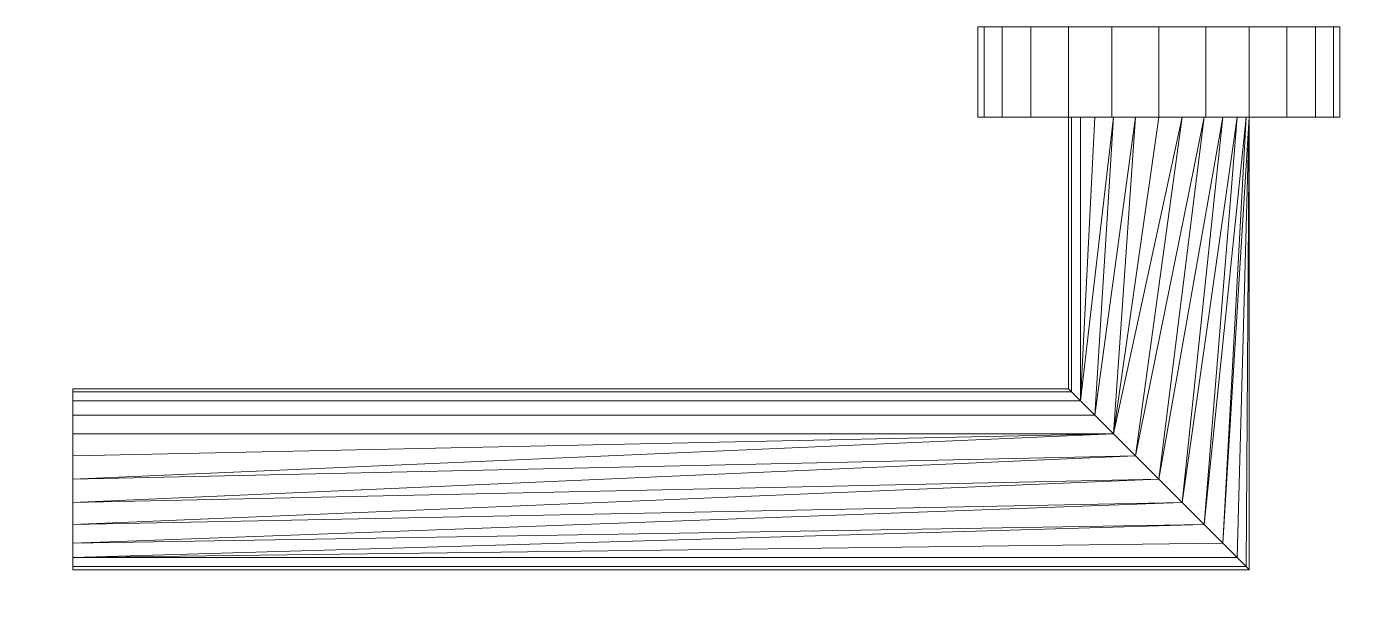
# Model space of a CAD drawing. Header units: millimetres. Extents: x -40035 to 35835, y -28925 to 20487.
# Drawn here: x -25391.7 to -25243.7, y 6310 to 6372.4 of the extents above; entities that cross this region are included whole.
import ezdxf

# ---------------------------------------------------------------- set-up
doc = ezdxf.new("R2010")
doc.units = ezdxf.units.MM
for name, color, linetype, lineweight in [('A-DOOR', 31, 'Continuous', 9), ('A-FLOR', 192, 'Continuous', 9), ('A-ROOF', 132, 'Continuous', 9), ('S-FNDN', 32, 'Continuous', 9)]:
    doc.layers.add(name, color=color, linetype=linetype, lineweight=lineweight)

# ---------------------------------------------------------------- blocks, each defined once
blk = doc.blocks.new('Drehflügel 1-flg - Stahlzarge - 88_5 x 2_26-512974-_3D_')
at = {"layer": 'A-DOOR'}
mesh = blk.add_polyface(dxfattribs=at)
corners = [(-352.5, 169.43, 1000), (-352.16, 169.43, 1002.59), (-351.16, 169.43, 1005), (-349.57, 169.43, 1007.07), (-347.5, 169.43, 1008.66), (-345.09, 169.43, 1009.66), (-342.5, 169.43, 1010), (-339.91, 169.43, 1009.66), (-337.5, 169.43, 1008.66), (-335.43, 169.43, 1007.07), (-333.84, 169.43, 1005), (-332.84, 169.43, 1002.59), (-332.5, 169.43, 1000), (-332.5, 199.43, 1000), (-332.84, 199.78, 1002.59), (-333.84, 200.77, 1005), (-335.43, 202.36, 1007.07), (-337.5, 204.43, 1008.66), (-339.91, 206.85, 1009.66), (-342.5, 209.43, 1010), (-345.09, 212.02, 1009.66), (-347.5, 214.43, 1008.66), (-349.57, 216.51, 1007.07), (-351.16, 218.09, 1005), (-352.16, 219.09, 1002.59), (-352.5, 219.43, 1000)]
mesh.append_faces([[corners[k] for k in face] for face in [(0, 24, 25)]], dxfattribs={"vtx0": -1})
mesh.append_faces([[corners[k] for k in face] for face in [(7, 17, 6), (10, 15, 9), (21, 2, 20), (22, 1, 21), (6, 17, 5), (3, 20, 2), (4, 19, 3), (20, 3, 19)]], dxfattribs={"vtx0": -1, "vtx1": -1})
mesh.append_faces([[corners[k] for k in face] for face in [(5, 17, 18), (16, 7, 8), (0, 23, 24)]], dxfattribs={"vtx0": -1, "vtx2": -1})
mesh.append_faces([[corners[k] for k in face] for face in [(15, 16, 8), (16, 17, 7), (8, 9, 15), (18, 19, 4), (22, 23, 0), (4, 5, 18), (1, 2, 21), (0, 1, 22)]], dxfattribs={"vtx1": -1, "vtx2": -1})
mesh.append_faces([[corners[k] for k in face] for face in [(14, 15, 10, 11)]], dxfattribs={"vtx1": -1, "vtx3": -1})
mesh.append_faces([[corners[k] for k in face] for face in [(11, 12, 13, 14)]], dxfattribs={"vtx3": -1})
mesh = blk.add_polyface(dxfattribs=at)
corners = [(-332.5, 169.43, 1000), (-332.84, 169.43, 997.41), (-333.84, 169.43, 995), (-335.43, 169.43, 992.93), (-337.5, 169.43, 991.34), (-339.91, 169.43, 990.34), (-342.5, 169.43, 990), (-345.09, 169.43, 990.34), (-347.5, 169.43, 991.34), (-349.57, 169.43, 992.93), (-351.16, 169.43, 995), (-352.16, 169.43, 997.41), (-352.5, 169.43, 1000), (-352.5, 219.43, 1000), (-352.16, 219.09, 997.41), (-351.16, 218.09, 995), (-349.57, 216.51, 992.93), (-347.5, 214.43, 991.34), (-345.09, 212.02, 990.34), (-342.5, 209.43, 990), (-339.91, 206.85, 990.34), (-337.5, 204.43, 991.34), (-335.43, 202.36, 992.93), (-333.84, 200.77, 995), (-332.84, 199.78, 997.41), (-332.5, 199.43, 1000)]
mesh.append_faces([[corners[k] for k in face] for face in [(1, 24, 25, 0)]], dxfattribs={"vtx0": -1})
mesh.append_faces([[corners[k] for k in face] for face in [(15, 12, 14), (20, 8, 19), (8, 20, 7), (3, 23, 2), (21, 7, 20)]], dxfattribs={"vtx0": -1, "vtx1": -1})
mesh.append_faces([[corners[k] for k in face] for face in [(11, 16, 17), (10, 17, 18), (17, 10, 11), (9, 18, 19), (21, 6, 7), (2, 23, 24, 1), (22, 4, 5)]], dxfattribs={"vtx0": -1, "vtx2": -1})
mesh.append_faces([[corners[k] for k in face] for face in [(15, 16, 12), (11, 12, 16), (8, 9, 19), (9, 10, 18), (21, 22, 5), (22, 23, 4), (5, 6, 21), (3, 4, 23)]], dxfattribs={"vtx1": -1, "vtx2": -1})
mesh.append_faces([[corners[k] for k in face] for face in [(12, 13, 14)]], dxfattribs={"vtx2": -1})
mesh = blk.add_polyface(dxfattribs=at)
corners = [(-352.5, 219.43, 1000), (-352.16, 219.09, 1002.59), (-351.16, 218.09, 1005), (-349.57, 216.51, 1007.07), (-347.5, 214.43, 1008.66), (-345.09, 212.02, 1009.66), (-342.5, 209.43, 1010), (-339.91, 206.85, 1009.66), (-337.5, 204.43, 1008.66), (-335.43, 202.36, 1007.07), (-333.84, 200.77, 1005), (-332.84, 199.78, 1002.59), (-332.5, 199.43, 1000), (-222.5, 199.43, 1000), (-222.5, 199.78, 1002.59), (-222.5, 200.77, 1005), (-222.5, 202.36, 1007.07), (-222.5, 204.43, 1008.66), (-222.5, 206.85, 1009.66), (-222.5, 209.43, 1010), (-222.5, 212.02, 1009.66), (-222.5, 214.43, 1008.66), (-222.5, 216.51, 1007.07), (-222.5, 218.09, 1005), (-222.5, 219.09, 1002.59), (-222.5, 219.43, 1000)]
mesh.append_faces([[corners[k] for k in face] for face in [(1, 24, 25, 0)]], dxfattribs={"vtx0": -1})
mesh.append_faces([[corners[k] for k in face] for face in [(3, 23, 2), (4, 23, 3)]], dxfattribs={"vtx0": -1, "vtx1": -1})
mesh.append_faces([[corners[k] for k in face] for face in [(11, 14, 15, 10), (9, 16, 17, 8), (10, 15, 16, 9), (8, 17, 18), (2, 23, 24, 1), (22, 4, 5), (20, 6, 7)]], dxfattribs={"vtx0": -1, "vtx2": -1})
mesh.append_faces([[corners[k] for k in face] for face in [(7, 8, 19), (19, 20, 7), (18, 19, 8), (21, 22, 5), (20, 21, 6), (22, 23, 4), (5, 6, 21)]], dxfattribs={"vtx1": -1, "vtx2": -1})
mesh.append_faces([[corners[k] for k in face] for face in [(12, 13, 14, 11)]], dxfattribs={"vtx2": -1})
mesh = blk.add_polyface(dxfattribs=at)
corners = [(-332.5, 199.43, 1000), (-332.84, 199.78, 997.41), (-333.84, 200.77, 995), (-335.43, 202.36, 992.93), (-337.5, 204.43, 991.34), (-339.91, 206.85, 990.34), (-342.5, 209.43, 990), (-345.09, 212.02, 990.34), (-347.5, 214.43, 991.34), (-349.57, 216.51, 992.93), (-351.16, 218.09, 995), (-352.16, 219.09, 997.41), (-352.5, 219.43, 1000), (-222.5, 219.43, 1000), (-222.5, 219.09, 997.41), (-222.5, 218.09, 995), (-222.5, 216.51, 992.93), (-222.5, 214.43, 991.34), (-222.5, 212.02, 990.34), (-222.5, 209.43, 990), (-222.5, 206.85, 990.34), (-222.5, 204.43, 991.34), (-222.5, 202.36, 992.93), (-222.5, 200.77, 995), (-222.5, 199.78, 997.41), (-222.5, 199.43, 1000)]
mesh.append_faces([[corners[k] for k in face] for face in [(7, 17, 6), (9, 15, 8), (6, 18, 5), (5, 19, 4)]], dxfattribs={"vtx0": -1, "vtx1": -1})
mesh.append_faces([[corners[k] for k in face] for face in [(5, 18, 19)]], dxfattribs={"vtx0": -1, "vtx2": -1})
mesh.append_faces([[corners[k] for k in face] for face in [(13, 14, 11, 12)]], dxfattribs={"vtx1": -1})
mesh.append_faces([[corners[k] for k in face] for face in [(16, 17, 7), (15, 16, 8), (7, 8, 16), (9, 10, 15), (17, 18, 6), (20, 21, 4), (19, 20, 4)]], dxfattribs={"vtx1": -1, "vtx2": -1})
mesh.append_faces([[corners[k] for k in face] for face in [(14, 15, 10, 11), (21, 22, 3, 4), (23, 24, 1, 2), (22, 23, 2, 3)]], dxfattribs={"vtx1": -1, "vtx3": -1})
mesh.append_faces([[corners[k] for k in face] for face in [(24, 25, 0, 1)]], dxfattribs={"vtx3": -1})
mesh = blk.add_polyface(dxfattribs=at)
corners = [(-222.5, 199.43, 1000), (-222.5, 199.78, 997.41), (-222.5, 200.77, 995), (-222.5, 202.36, 992.93), (-222.5, 204.43, 991.34), (-222.5, 206.85, 990.34), (-222.5, 209.43, 990), (-222.5, 212.02, 990.34), (-222.5, 214.43, 991.34), (-222.5, 216.51, 992.93), (-222.5, 218.09, 995), (-222.5, 219.09, 997.41), (-222.5, 219.43, 1000), (-222.5, 219.09, 1002.59), (-222.5, 218.09, 1005), (-222.5, 216.51, 1007.07), (-222.5, 214.43, 1008.66), (-222.5, 212.02, 1009.66), (-222.5, 209.43, 1010), (-222.5, 206.85, 1009.66), (-222.5, 204.43, 1008.66), (-222.5, 202.36, 1007.07), (-222.5, 200.77, 1005), (-222.5, 199.78, 1002.59)]
mesh.append_faces([[corners[k] for k in face] for face in [(17, 15, 16)]], dxfattribs={"vtx0": -1})
mesh.append_faces([[corners[k] for k in face] for face in [(21, 9, 17, 20)]], dxfattribs={"vtx0": -1, "vtx1": -1, "vtx2": -1})
mesh.append_faces([[corners[k] for k in face] for face in [(9, 21, 2, 5)]], dxfattribs={"vtx0": -1, "vtx1": -1, "vtx2": -1, "vtx3": -1})
mesh.append_faces([[corners[k] for k in face] for face in [(17, 13, 14, 15)]], dxfattribs={"vtx0": -1, "vtx3": -1})
mesh.append_faces([[corners[k] for k in face] for face in [(4, 5, 2, 3)]], dxfattribs={"vtx1": -1})
mesh.append_faces([[corners[k] for k in face] for face in [(5, 6, 9)]], dxfattribs={"vtx1": -1, "vtx2": -1})
mesh.append_faces([[corners[k] for k in face] for face in [(9, 10, 13, 17)]], dxfattribs={"vtx1": -1, "vtx2": -1, "vtx3": -1})
mesh.append_faces([[corners[k] for k in face] for face in [(7, 8, 9, 6)]], dxfattribs={"vtx2": -1})
mesh.append_faces([[corners[k] for k in face] for face in [(0, 1, 2, 21)]], dxfattribs={"vtx2": -1, "vtx3": -1})
mesh.append_faces([[corners[k] for k in face] for face in [(10, 11, 12, 13), (17, 18, 19, 20), (21, 22, 23, 0)]], dxfattribs={"vtx3": -1})
mesh = blk.add_polyface(dxfattribs=at)
corners = [(-362.5, 169.43, 1000), (-361.82, 169.43, 1005.18), (-359.82, 169.43, 1010), (-356.64, 169.43, 1014.14), (-352.5, 169.43, 1017.32), (-347.68, 169.43, 1019.32), (-342.5, 169.43, 1020), (-337.32, 169.43, 1019.32), (-332.5, 169.43, 1017.32), (-328.36, 169.43, 1014.14), (-325.18, 169.43, 1010), (-323.18, 169.43, 1005.18), (-322.5, 169.43, 1000), (-323.18, 169.43, 994.82), (-325.18, 169.43, 990), (-328.36, 169.43, 985.86), (-332.5, 169.43, 982.68), (-337.32, 169.43, 980.68), (-342.5, 169.43, 980), (-347.68, 169.43, 980.68), (-352.5, 169.43, 982.68), (-356.64, 169.43, 985.86), (-359.82, 169.43, 990), (-361.82, 169.43, 994.82)]
mesh.append_faces([[corners[k] for k in face] for face in [(7, 5, 6), (16, 13, 14, 15), (21, 19, 20)]], dxfattribs={"vtx0": -1})
mesh.append_faces([[corners[k] for k in face] for face in [(11, 16, 9, 10)]], dxfattribs={"vtx0": -1, "vtx1": -1})
mesh.append_faces([[corners[k] for k in face] for face in [(9, 21, 4, 5)]], dxfattribs={"vtx0": -1, "vtx1": -1, "vtx3": -1})
mesh.append_faces([[corners[k] for k in face] for face in [(16, 11, 12, 13)]], dxfattribs={"vtx0": -1, "vtx3": -1})
mesh.append_faces([[corners[k] for k in face] for face in [(0, 1, 4, 21), (16, 17, 21, 9)]], dxfattribs={"vtx1": -1, "vtx2": -1, "vtx3": -1})
mesh.append_faces([[corners[k] for k in face] for face in [(2, 3, 4, 1)]], dxfattribs={"vtx2": -1})
mesh.append_faces([[corners[k] for k in face] for face in [(7, 8, 9, 5), (17, 18, 19, 21)]], dxfattribs={"vtx2": -1, "vtx3": -1})
mesh.append_faces([[corners[k] for k in face] for face in [(21, 22, 23, 0)]], dxfattribs={"vtx3": -1})
mesh = blk.add_polyface(dxfattribs=at)
corners = [(-322.5, 159.43, 1000), (-323.18, 159.43, 994.82), (-325.18, 159.43, 990), (-328.36, 159.43, 985.86), (-332.5, 159.43, 982.68), (-337.32, 159.43, 980.68), (-342.5, 159.43, 980), (-347.68, 159.43, 980.68), (-352.5, 159.43, 982.68), (-356.64, 159.43, 985.86), (-359.82, 159.43, 990), (-361.82, 159.43, 994.82), (-362.5, 159.43, 1000), (-362.5, 169.43, 1000), (-361.82, 169.43, 994.82), (-359.82, 169.43, 990), (-356.64, 169.43, 985.86), (-352.5, 169.43, 982.68), (-347.68, 169.43, 980.68), (-342.5, 169.43, 980), (-337.32, 169.43, 980.68), (-332.5, 169.43, 982.68), (-328.36, 169.43, 985.86), (-325.18, 169.43, 990), (-323.18, 169.43, 994.82), (-322.5, 169.43, 1000)]
mesh.append_faces([[corners[k] for k in face] for face in [(13, 14, 11, 12), (0, 1, 24, 25)]], dxfattribs={"vtx1": -1})
mesh.append_faces([[corners[k] for k in face] for face in [(14, 15, 10, 11), (16, 17, 8, 9), (15, 16, 9, 10), (17, 18, 7, 8), (6, 7, 18, 19), (19, 20, 5, 6), (20, 21, 4, 5), (22, 23, 2, 3), (21, 22, 3, 4), (23, 24, 1, 2)]], dxfattribs={"vtx1": -1, "vtx3": -1})
mesh = blk.add_polyface(dxfattribs=at)
corners = [(-362.5, 159.43, 1000), (-361.82, 159.43, 1005.18), (-359.82, 159.43, 1010), (-356.64, 159.43, 1014.14), (-352.5, 159.43, 1017.32), (-347.68, 159.43, 1019.32), (-342.5, 159.43, 1020), (-337.32, 159.43, 1019.32), (-332.5, 159.43, 1017.32), (-328.36, 159.43, 1014.14), (-325.18, 159.43, 1010), (-323.18, 159.43, 1005.18), (-322.5, 159.43, 1000), (-322.5, 169.43, 1000), (-323.18, 169.43, 1005.18), (-325.18, 169.43, 1010), (-328.36, 169.43, 1014.14), (-332.5, 169.43, 1017.32), (-337.32, 169.43, 1019.32), (-342.5, 169.43, 1020), (-347.68, 169.43, 1019.32), (-352.5, 169.43, 1017.32), (-356.64, 169.43, 1014.14), (-359.82, 169.43, 1010), (-361.82, 169.43, 1005.18), (-362.5, 169.43, 1000)]
mesh.append_faces([[corners[k] for k in face] for face in [(13, 14, 11, 12), (0, 1, 24, 25)]], dxfattribs={"vtx1": -1})
mesh.append_faces([[corners[k] for k in face] for face in [(14, 15, 10, 11), (16, 17, 8, 9), (15, 16, 9, 10), (17, 18, 7, 8), (6, 7, 18, 19), (19, 20, 5, 6), (20, 21, 4, 5), (22, 23, 2, 3), (21, 22, 3, 4), (23, 24, 1, 2)]], dxfattribs={"vtx1": -1, "vtx3": -1})
mesh = blk.add_polyface(dxfattribs=at)
corners = [(-332.5, 169.43, 1000), (-332.84, 169.43, 1002.59), (-333.84, 169.43, 1005), (-335.43, 169.43, 1007.07), (-337.5, 169.43, 1008.66), (-339.91, 169.43, 1009.66), (-342.5, 169.43, 1010), (-345.09, 169.43, 1009.66), (-347.5, 169.43, 1008.66), (-349.57, 169.43, 1007.07), (-351.16, 169.43, 1005), (-352.16, 169.43, 1002.59), (-352.5, 169.43, 1000), (-352.16, 169.43, 997.41), (-351.16, 169.43, 995), (-349.57, 169.43, 992.93), (-347.5, 169.43, 991.34), (-345.09, 169.43, 990.34), (-342.5, 169.43, 990), (-339.91, 169.43, 990.34), (-337.5, 169.43, 991.34), (-335.43, 169.43, 992.93), (-333.84, 169.43, 995), (-332.84, 169.43, 997.41)]
mesh.append_faces([[corners[k] for k in face] for face in [(10, 16, 8, 9), (11, 14, 10)]], dxfattribs={"vtx0": -1, "vtx1": -1})
mesh.append_faces([[corners[k] for k in face] for face in [(8, 20, 23, 0)]], dxfattribs={"vtx0": -1, "vtx1": -1, "vtx3": -1})
mesh.append_faces([[corners[k] for k in face] for face in [(4, 7, 8, 0)]], dxfattribs={"vtx0": -1, "vtx2": -1, "vtx3": -1})
mesh.append_faces([[corners[k] for k in face] for face in [(13, 14, 11, 12), (3, 4, 2)]], dxfattribs={"vtx1": -1})
mesh.append_faces([[corners[k] for k in face] for face in [(1, 2, 4, 0)]], dxfattribs={"vtx1": -1, "vtx2": -1})
mesh.append_faces([[corners[k] for k in face] for face in [(16, 17, 20, 8)]], dxfattribs={"vtx1": -1, "vtx2": -1, "vtx3": -1})
mesh.append_faces([[corners[k] for k in face] for face in [(5, 6, 7, 4)]], dxfattribs={"vtx2": -1})
mesh.append_faces([[corners[k] for k in face] for face in [(14, 15, 16, 10)]], dxfattribs={"vtx2": -1, "vtx3": -1})
mesh.append_faces([[corners[k] for k in face] for face in [(17, 18, 19, 20), (20, 21, 22, 23)]], dxfattribs={"vtx3": -1})
mesh = blk.add_polyface(dxfattribs=at)
corners = [(-362.5, 159.43, 1000), (-361.82, 159.43, 994.82), (-359.82, 159.43, 990), (-356.64, 159.43, 985.86), (-352.5, 159.43, 982.68), (-347.68, 159.43, 980.68), (-342.5, 159.43, 980), (-337.32, 159.43, 980.68), (-332.5, 159.43, 982.68), (-328.36, 159.43, 985.86), (-325.18, 159.43, 990), (-323.18, 159.43, 994.82), (-322.5, 159.43, 1000), (-323.18, 159.43, 1005.18), (-325.18, 159.43, 1010), (-328.36, 159.43, 1014.14), (-332.5, 159.43, 1017.32), (-337.32, 159.43, 1019.32), (-342.5, 159.43, 1020), (-347.68, 159.43, 1019.32), (-352.5, 159.43, 1017.32), (-356.64, 159.43, 1014.14), (-359.82, 159.43, 1010), (-361.82, 159.43, 1005.18)]
mesh.append_faces([[corners[k] for k in face] for face in [(10, 8, 9), (5, 3, 4), (22, 20, 21)]], dxfattribs={"vtx0": -1})
mesh.append_faces([[corners[k] for k in face] for face in [(13, 8, 12), (17, 19, 15, 16)]], dxfattribs={"vtx0": -1, "vtx1": -1})
mesh.append_faces([[corners[k] for k in face] for face in [(3, 15, 20, 0)]], dxfattribs={"vtx0": -1, "vtx1": -1, "vtx2": -1, "vtx3": -1})
mesh.append_faces([[corners[k] for k in face] for face in [(15, 19, 20)]], dxfattribs={"vtx0": -1, "vtx2": -1})
mesh.append_faces([[corners[k] for k in face] for face in [(3, 7, 8, 15)]], dxfattribs={"vtx0": -1, "vtx2": -1, "vtx3": -1})
mesh.append_faces([[corners[k] for k in face] for face in [(20, 22, 23, 0)]], dxfattribs={"vtx0": -1, "vtx3": -1})
mesh.append_faces([[corners[k] for k in face] for face in [(18, 19, 17)]], dxfattribs={"vtx1": -1})
mesh.append_faces([[corners[k] for k in face] for face in [(11, 12, 8, 10)]], dxfattribs={"vtx1": -1, "vtx2": -1})
mesh.append_faces([[corners[k] for k in face] for face in [(1, 2, 3, 0)]], dxfattribs={"vtx2": -1})
mesh.append_faces([[corners[k] for k in face] for face in [(5, 6, 7, 3), (13, 14, 15, 8)]], dxfattribs={"vtx2": -1, "vtx3": -1})

msp = doc.modelspace()

# ---------------------------------------------------------------- block references
at = {"layer": 'A-DOOR', "rotation": 180}
msp.add_blockref('Drehflügel 1-flg - Stahlzarge - 88_5 x 2_26-512974-_3D_', (-25609.11, 6531.88), dxfattribs=at)

# ---------------------------------------------------------------- meshes
at = {"layer": 'A-FLOR'}
mesh = msp.add_polyface(dxfattribs=at)
corners = [(35708.39, -19572.95, 4300), (35708.39, 15367.45, 4300), (22023.39, 15367.45, 4300), (22023.39, 18917.45, 4300), (-33711.61, 18917.45, 4300), (-33711.61, 6517.45, 4300), (-39715.44, 6517.45, 4300), (-39715.44, 2191.31, 4300), (-39591.61, 2191.31, 4300), (-39591.61, 6397.45, 4300), (21318.39, 6397.45, 4300), (21318.39, -767.55, 4300), (20018.39, -767.55, 4300), (20018.39, -2467.55, 4300), (21083.39, -2467.55, 4300), (21083.39, -2287.55, 4300), (21318.39, -2287.55, 4300), (21318.39, -11702.55, 4300), (-39591.61, -11702.55, 4300), (-39591.61, -1458.69, 4300), (-39715.44, -1458.69, 4300), (-39715.44, -11822.55, 4300), (-33714.61, -11822.55, 4300), (-33714.61, -21222.55, 4300), (-31115.51, -21222.55, 4300), (-30206.18, -22450.28, 4300), (-28926.18, -22450.28, 4300), (-27996.52, -21222.55, 4300), (-7441.61, -21222.55, 4300), (-6513.12, -22476.15, 4300), (-5153.12, -22476.15, 4300), (-4203.87, -21222.55, 4300), (16285.39, -21222.55, 4300), (17201.98, -22460.08, 4300), (18551.83, -22460.08, 4300), (19488.91, -21222.55, 4300), (22024.56, -21222.55, 4300), (22024.56, -19572.95, 4300), (22144.56, -19572.95, 4300), (22144.56, -11942.55, 4300), (28098.39, -11942.55, 4300), (28098.39, 6606.48, 4300), (22168.91, 6606.48, 4300), (22168.91, 7667.45, 4300), (28098.39, 7667.45, 4300), (28098.39, 7684.41, 4300), (29453.39, 7684.41, 4300), (29453.39, -13074.8, 4300), (28098.39, -13074.8, 4300), (23360.73, -13074.8, 4300), (23360.73, -19572.95, 4300), (-33594.61, -12527.55, 4300), (-32514.61, -12527.55, 4300), (-32514.61, -11942.55, 4300), (-28326.71, -11942.55, 4300), (-28326.71, -14852.55, 4300), (-33594.61, -14852.55, 4300), (-33591.61, 9482.45, 4300), (-28884.61, 9482.45, 4300), (-28884.61, 6637.45, 4300), (-32514.61, 6637.45, 4300), (-32514.61, 7197.45, 4300), (-32914.61, 7197.45, 4300), (-32914.61, 7162.45, 4300), (-33591.61, 7162.45, 4300), (-8951.7, 6617.45, 4300), (-28414.61, 6617.45, 4300), (-28414.61, 9482.45, 4300), (-8951.7, 9482.45, 4300)]
mesh.append_faces([[corners[k] for k in face] for face in [(9, 6, 7, 8), (63, 60, 61, 62)]], dxfattribs={"vtx0": -1})
mesh.append_faces([[corners[k] for k in face] for face in [(31, 17, 54), (16, 41, 11, 15), (58, 67, 4, 57)]], dxfattribs={"vtx0": -1, "vtx1": -1, "vtx2": -1})
mesh.append_faces([[corners[k] for k in face] for face in [(28, 31, 54, 55), (55, 24, 27, 28), (5, 66, 59, 60)]], dxfattribs={"vtx0": -1, "vtx1": -1, "vtx3": -1})
mesh.append_faces([[corners[k] for k in face] for face in [(56, 23, 24, 55), (18, 21, 22, 17), (42, 10, 11, 41), (65, 9, 10), (16, 40, 41), (2, 45, 46, 1), (59, 66, 67, 58), (5, 64, 57, 4), (9, 5, 6)]], dxfattribs={"vtx0": -1, "vtx2": -1})
mesh.append_faces([[corners[k] for k in face] for face in [(17, 31, 32, 37), (22, 53, 54, 17), (10, 42, 43, 2)]], dxfattribs={"vtx0": -1, "vtx2": -1, "vtx3": -1})
mesh.append_faces([[corners[k] for k in face] for face in [(68, 2, 3, 4)]], dxfattribs={"vtx0": -1, "vtx3": -1})
mesh.append_faces([[corners[k] for k in face] for face in [(20, 21, 18, 19)]], dxfattribs={"vtx1": -1})
mesh.append_faces([[corners[k] for k in face] for face in [(50, 0, 47), (11, 12, 15), (67, 68, 4)]], dxfattribs={"vtx1": -1, "vtx2": -1})
mesh.append_faces([[corners[k] for k in face] for face in [(68, 65, 10, 2), (65, 66, 5, 9), (63, 64, 5, 60)]], dxfattribs={"vtx1": -1, "vtx2": -1, "vtx3": -1})
mesh.append_faces([[corners[k] for k in face] for face in [(39, 40, 16, 17), (46, 47, 0, 1), (56, 51, 22, 23)]], dxfattribs={"vtx1": -1, "vtx3": -1})
mesh.append_faces([[corners[k] for k in face] for face in [(48, 49, 50, 47), (13, 14, 15, 12)]], dxfattribs={"vtx2": -1})
mesh.append_faces([[corners[k] for k in face] for face in [(35, 36, 37, 32), (37, 38, 39, 17), (51, 52, 53, 22), (43, 44, 45, 2)]], dxfattribs={"vtx2": -1, "vtx3": -1})
mesh.append_faces([[corners[k] for k in face] for face in [(32, 33, 34, 35), (28, 29, 30, 31), (24, 25, 26, 27)]], dxfattribs={"vtx3": -1})
mesh = msp.add_polyface(dxfattribs=at)
corners = [(22023.39, 18917.45, 4000), (22023.39, 15367.45, 4000), (35708.39, 15367.45, 4000), (35708.39, -19572.95, 4000), (23360.73, -19572.95, 4000), (23360.73, -13074.8, 4000), (28098.39, -13074.8, 4000), (29453.39, -13074.8, 4000), (29453.39, 7684.41, 4000), (28098.39, 7684.41, 4000), (28098.39, 7667.45, 4000), (22168.91, 7667.45, 4000), (22168.91, 6606.48, 4000), (28098.39, 6606.48, 4000), (28098.39, -11942.55, 4000), (22144.56, -11942.55, 4000), (22144.56, -19572.95, 4000), (22024.56, -19572.95, 4000), (22024.56, -21222.55, 4000), (19488.91, -21222.55, 4000), (18551.83, -22460.08, 4000), (17201.98, -22460.08, 4000), (16285.39, -21222.55, 4000), (-4203.87, -21222.55, 4000), (-5153.12, -22476.15, 4000), (-6513.12, -22476.15, 4000), (-7441.61, -21222.55, 4000), (-27996.52, -21222.55, 4000), (-28926.18, -22450.28, 4000), (-30206.18, -22450.28, 4000), (-31115.51, -21222.55, 4000), (-33714.61, -21222.55, 4000), (-33714.61, -11822.55, 4000), (-39715.44, -11822.55, 4000), (-39715.44, -1458.69, 4000), (-39591.61, -1458.69, 4000), (-39591.61, -11702.55, 4000), (21318.39, -11702.55, 4000), (21318.39, -2287.55, 4000), (21083.39, -2287.55, 4000), (21083.39, -2467.55, 4000), (20018.39, -2467.55, 4000), (20018.39, -767.55, 4000), (21318.39, -767.55, 4000), (21318.39, 6397.45, 4000), (-39591.61, 6397.45, 4000), (-39591.61, 2191.31, 4000), (-39715.44, 2191.31, 4000), (-39715.44, 6517.45, 4000), (-33711.61, 6517.45, 4000), (-33711.61, 18917.45, 4000), (-32514.61, -12527.55, 4000), (-33594.61, -12527.55, 4000), (-33594.61, -14852.55, 4000), (-28326.71, -14852.55, 4000), (-28326.71, -11942.55, 4000), (-32514.61, -11942.55, 4000), (-28884.61, 9482.45, 4000), (-33591.61, 9482.45, 4000), (-33591.61, 7162.45, 4000), (-32914.61, 7162.45, 4000), (-32914.61, 7197.45, 4000), (-32514.61, 7197.45, 4000), (-32514.61, 6637.45, 4000), (-28884.61, 6637.45, 4000), (-28414.61, 6617.45, 4000), (-8951.7, 6617.45, 4000), (-8951.7, 9482.45, 4000), (-28414.61, 9482.45, 4000)]
mesh.append_faces([[corners[k] for k in face] for face in [(6, 4, 5), (30, 28, 29), (36, 33, 34, 35)]], dxfattribs={"vtx0": -1})
mesh.append_faces([[corners[k] for k in face] for face in [(33, 36, 32)]], dxfattribs={"vtx0": -1, "vtx1": -1})
mesh.append_faces([[corners[k] for k in face] for face in [(23, 26, 55, 37)]], dxfattribs={"vtx0": -1, "vtx1": -1, "vtx2": -1, "vtx3": -1})
mesh.append_faces([[corners[k] for k in face] for face in [(30, 54, 27, 28), (43, 13, 38, 39), (50, 68, 57, 58)]], dxfattribs={"vtx0": -1, "vtx1": -1, "vtx3": -1})
mesh.append_faces([[corners[k] for k in face] for face in [(7, 3, 4, 6), (38, 14, 15, 37), (3, 7, 8, 2), (53, 31, 32, 52), (39, 42, 43)]], dxfattribs={"vtx0": -1, "vtx2": -1})
mesh.append_faces([[corners[k] for k in face] for face in [(32, 36, 37, 55), (49, 65, 66, 45), (67, 0, 1, 44), (49, 63, 64, 65), (49, 59, 60, 63)]], dxfattribs={"vtx0": -1, "vtx2": -1, "vtx3": -1})
mesh.append_faces([[corners[k] for k in face] for face in [(47, 48, 45, 46), (62, 63, 60, 61)]], dxfattribs={"vtx1": -1})
mesh.append_faces([[corners[k] for k in face] for face in [(55, 56, 32), (13, 14, 38), (66, 67, 44), (44, 45, 66), (48, 49, 45)]], dxfattribs={"vtx1": -1, "vtx2": -1})
mesh.append_faces([[corners[k] for k in face] for face in [(22, 23, 37, 17), (11, 12, 44, 1)]], dxfattribs={"vtx1": -1, "vtx2": -1, "vtx3": -1})
mesh.append_faces([[corners[k] for k in face] for face in [(30, 31, 53, 54), (26, 27, 54, 55), (43, 44, 12, 13), (8, 9, 1, 2), (50, 0, 67, 68), (68, 65, 64, 57), (58, 59, 49, 50)]], dxfattribs={"vtx1": -1, "vtx3": -1})
mesh.append_faces([[corners[k] for k in face] for face in [(20, 21, 22, 19), (24, 25, 26, 23)]], dxfattribs={"vtx2": -1})
mesh.append_faces([[corners[k] for k in face] for face in [(17, 18, 19, 22), (15, 16, 17, 37), (56, 51, 52, 32), (9, 10, 11, 1)]], dxfattribs={"vtx2": -1, "vtx3": -1})
mesh.append_faces([[corners[k] for k in face] for face in [(39, 40, 41, 42)]], dxfattribs={"vtx3": -1})
at = {"layer": 'A-ROOF'}
mesh = msp.add_polyface(dxfattribs=at)
corners = [(27844.35, -2652.55, 9285.22), (27858.39, 6397.45, 8480.71), (-39595.44, 6397.45, 8480.71), (-39581.4, -2652.55, 9285.22), (10886.46, 3052.79, 8778.04), (12136.46, 3052.79, 8778.04), (12136.46, 1807.7, 8888.72), (10886.46, 1807.7, 8888.72), (4886.46, 3052.79, 8778.04), (6136.46, 3052.79, 8778.04), (6136.46, 1807.7, 8888.72), (4886.46, 1807.7, 8888.72), (-31113.54, 3052.79, 8778.04), (-29863.54, 3052.79, 8778.04), (-29863.54, 1807.7, 8888.72), (-31113.54, 1807.7, 8888.72), (-25113.54, 3052.79, 8778.04), (-23863.54, 3052.79, 8778.04), (-23863.54, 1807.7, 8888.72), (-25113.54, 1807.7, 8888.72), (-19113.54, 3052.79, 8778.04), (-17863.54, 3052.79, 8778.04), (-17863.54, 1807.7, 8888.72), (-19113.54, 1807.7, 8888.72), (-13113.54, 3052.79, 8778.04), (-11863.54, 3052.79, 8778.04), (-11863.54, 1807.7, 8888.72), (-13113.54, 1807.7, 8888.72), (-7113.54, 3052.79, 8778.04), (-5863.54, 3052.79, 8778.04), (-5863.54, 1807.7, 8888.72), (-7113.54, 1807.7, 8888.72), (-1113.54, 3052.79, 8778.04), (136.46, 3052.79, 8778.04), (136.46, 1807.7, 8888.72), (-1113.54, 1807.7, 8888.72), (16886.46, 3052.79, 8778.04), (18136.46, 3052.79, 8778.04), (18136.46, 1807.7, 8888.72), (16886.46, 1807.7, 8888.72), (22886.46, 3052.79, 8778.04), (24136.46, 3052.79, 8778.04), (24136.46, 1807.7, 8888.72), (22886.46, 1807.7, 8888.72), (-37113.54, 3052.79, 8778.04), (-35863.54, 3052.79, 8778.04), (-35863.54, 1807.7, 8888.72), (-37113.54, 1807.7, 8888.72)]
mesh.append_faces([[corners[k] for k in face] for face in [(19, 3, 18)]], dxfattribs={"vtx0": -1, "vtx1": -1})
mesh.append_faces([[corners[k] for k in face] for face in [(39, 6, 0, 38), (35, 30, 0, 34), (25, 28, 2, 24), (21, 24, 2), (13, 16, 2, 12), (23, 18, 3, 22), (27, 22, 3)]], dxfattribs={"vtx0": -1, "vtx1": -1, "vtx2": -1})
mesh.append_faces([[corners[k] for k in face] for face in [(1, 41, 42, 0), (29, 1, 2, 28), (32, 29, 30, 35), (24, 21, 22, 27), (28, 25, 26, 31), (20, 17, 18, 23), (12, 45, 46, 15), (16, 13, 14, 19), (2, 16, 17)]], dxfattribs={"vtx0": -1, "vtx2": -1})
mesh.append_faces([[corners[k] for k in face] for face in [(0, 42, 43, 38), (0, 6, 7, 10), (0, 10, 11, 34), (2, 44, 45, 12)]], dxfattribs={"vtx0": -1, "vtx2": -1, "vtx3": -1})
mesh.append_faces([[corners[k] for k in face] for face in [(40, 41, 1, 37), (36, 37, 1, 5), (4, 5, 1, 9), (8, 9, 1, 33), (32, 33, 1, 29), (20, 21, 2, 17), (26, 27, 3, 31), (14, 15, 3, 19), (46, 47, 3, 15)]], dxfattribs={"vtx1": -1, "vtx2": -1, "vtx3": -1})
mesh.append_faces([[corners[k] for k in face] for face in [(43, 40, 37, 38), (39, 36, 5, 6), (7, 4, 9, 10), (11, 8, 33, 34), (3, 0, 30, 31), (47, 44, 2, 3)]], dxfattribs={"vtx1": -1, "vtx3": -1})
mesh = msp.add_polyface(dxfattribs=at)
corners = [(27681.52, 6397.45, 8300), (27667.48, -2652.55, 9104.51), (-39404.52, -2652.55, 9104.51), (-39418.56, 6397.45, 8300), (12136.46, 3036.85, 8598.74), (10886.46, 3036.85, 8598.74), (10886.46, 1791.76, 8709.43), (12136.46, 1791.76, 8709.43), (6136.46, 3036.85, 8598.74), (4886.46, 3036.85, 8598.74), (4886.46, 1791.76, 8709.43), (6136.46, 1791.76, 8709.43), (-29863.54, 3036.85, 8598.74), (-31113.54, 3036.85, 8598.74), (-31113.54, 1791.76, 8709.43), (-29863.54, 1791.76, 8709.43), (-23863.54, 3036.85, 8598.74), (-25113.54, 3036.85, 8598.74), (-25113.54, 1791.76, 8709.43), (-23863.54, 1791.76, 8709.43), (-17863.54, 3036.85, 8598.74), (-19113.54, 3036.85, 8598.74), (-19113.54, 1791.76, 8709.43), (-17863.54, 1791.76, 8709.43), (-11863.54, 3036.85, 8598.74), (-13113.54, 3036.85, 8598.74), (-13113.54, 1791.76, 8709.43), (-11863.54, 1791.76, 8709.43), (-5863.54, 3036.85, 8598.74), (-7113.54, 3036.85, 8598.74), (-7113.54, 1791.76, 8709.43), (-5863.54, 1791.76, 8709.43), (136.46, 3036.85, 8598.74), (-1113.54, 3036.85, 8598.74), (-1113.54, 1791.76, 8709.43), (136.46, 1791.76, 8709.43), (18136.46, 3036.85, 8598.74), (16886.46, 3036.85, 8598.74), (16886.46, 1791.76, 8709.43), (18136.46, 1791.76, 8709.43), (24136.46, 3036.85, 8598.74), (22886.46, 3036.85, 8598.74), (22886.46, 1791.76, 8709.43), (24136.46, 1791.76, 8709.43), (-35863.54, 3036.85, 8598.74), (-37113.54, 3036.85, 8598.74), (-37113.54, 1791.76, 8709.43), (-35863.54, 1791.76, 8709.43)]
mesh.append_faces([[corners[k] for k in face] for face in [(19, 2, 18)]], dxfattribs={"vtx0": -1, "vtx1": -1})
mesh.append_faces([[corners[k] for k in face] for face in [(10, 1, 35), (3, 25, 20), (2, 23, 26)]], dxfattribs={"vtx0": -1, "vtx1": -1, "vtx2": -1})
mesh.append_faces([[corners[k] for k in face] for face in [(1, 7, 38, 39), (1, 31, 34, 35), (3, 29, 24, 25), (3, 17, 12, 13), (2, 19, 22, 23)]], dxfattribs={"vtx0": -1, "vtx1": -1, "vtx3": -1})
mesh.append_faces([[corners[k] for k in face] for face in [(36, 41, 42, 39), (4, 37, 38, 7), (8, 5, 6, 11), (32, 9, 10, 35), (1, 6, 7), (31, 1, 2, 30), (3, 45, 46, 2)]], dxfattribs={"vtx0": -1, "vtx2": -1})
mesh.append_faces([[corners[k] for k in face] for face in [(0, 40, 41, 36), (0, 36, 37, 4), (0, 4, 5, 8), (0, 8, 9, 32), (0, 32, 33, 28), (1, 10, 11, 6), (3, 20, 21, 16), (2, 26, 27, 30), (2, 14, 15, 18), (2, 46, 47, 14)]], dxfattribs={"vtx0": -1, "vtx2": -1, "vtx3": -1})
mesh.append_faces([[corners[k] for k in face] for face in [(16, 17, 3)]], dxfattribs={"vtx1": -1, "vtx2": -1})
mesh.append_faces([[corners[k] for k in face] for face in [(42, 43, 1, 39), (44, 45, 3, 13)]], dxfattribs={"vtx1": -1, "vtx2": -1, "vtx3": -1})
mesh.append_faces([[corners[k] for k in face] for face in [(43, 40, 0, 1), (3, 0, 28, 29), (31, 28, 33, 34), (23, 20, 25, 26), (27, 24, 29, 30), (19, 16, 21, 22), (47, 44, 13, 14), (15, 12, 17, 18)]], dxfattribs={"vtx1": -1, "vtx3": -1})
at = {"layer": 'S-FNDN'}
mesh = msp.add_polyface(dxfattribs=at)
corners = [(-33835.44, 6637.45, -1400), (-33835.44, 7349.3, -1400), (-33835.44, 8977.21, -1400), (-33835.44, 19037.45, -1400), (22144.56, 19037.45, -1400), (22144.56, 15367.45, -1400), (35704.56, 15367.45, -1400), (35704.56, -19572.55, -1400), (22144.56, -19572.55, -1400), (22144.56, -21342.55, -1400), (19541.21, -21342.55, -1400), (16218.64, -21342.55, -1400), (-4158.57, -21342.55, -1400), (-7441.61, -21342.55, -1400), (-33835.44, -21342.55, -1400), (-33835.44, -14330.7, -1400), (-33835.44, -12702.79, -1400), (-33835.44, -11942.55, -1400), (-39835.44, -11942.55, -1400), (-39835.44, 6637.45, -1400)]
mesh.append_faces([[corners[k] for k in face] for face in [(5, 2, 3, 4)]], dxfattribs={"vtx0": -1})
mesh.append_faces([[corners[k] for k in face] for face in [(5, 12, 1, 2)]], dxfattribs={"vtx0": -1, "vtx1": -1, "vtx3": -1})
mesh.append_faces([[corners[k] for k in face] for face in [(13, 16, 17, 0)]], dxfattribs={"vtx0": -1, "vtx2": -1, "vtx3": -1})
mesh.append_faces([[corners[k] for k in face] for face in [(11, 12, 5, 8)]], dxfattribs={"vtx1": -1, "vtx2": -1, "vtx3": -1})
mesh.append_faces([[corners[k] for k in face] for face in [(12, 13, 0, 1)]], dxfattribs={"vtx1": -1, "vtx3": -1})
mesh.append_faces([[corners[k] for k in face] for face in [(6, 7, 8, 5)]], dxfattribs={"vtx2": -1})
mesh.append_faces([[corners[k] for k in face] for face in [(13, 14, 15, 16), (8, 9, 10, 11), (17, 18, 19, 0)]], dxfattribs={"vtx3": -1})
mesh = msp.add_polyface(dxfattribs=at)
corners = [(-33835.44, 6637.45), (-39835.44, 6637.45), (-39835.44, -11942.55), (-33835.44, -11942.55), (-33835.44, -12702.79), (-33835.44, -14330.7), (-33835.44, -21342.55), (-7441.61, -21342.55), (-4158.57, -21342.55), (16218.64, -21342.55), (19541.21, -21342.55), (22144.56, -21342.55), (22144.56, -19572.55), (35704.56, -19572.55), (35704.56, 15367.45), (22144.56, 15367.45), (22144.56, 19037.45), (-33835.44, 19037.45), (-33835.44, 8977.21), (-33835.44, 7349.3)]
mesh.append_faces([[corners[k] for k in face] for face in [(7, 4, 5, 6)]], dxfattribs={"vtx0": -1})
mesh.append_faces([[corners[k] for k in face] for face in [(4, 7, 3)]], dxfattribs={"vtx0": -1, "vtx1": -1})
mesh.append_faces([[corners[k] for k in face] for face in [(8, 15, 19, 0), (0, 3, 7, 8)]], dxfattribs={"vtx0": -1, "vtx1": -1, "vtx3": -1})
mesh.append_faces([[corners[k] for k in face] for face in [(15, 8, 9, 12)]], dxfattribs={"vtx0": -1, "vtx2": -1, "vtx3": -1})
mesh.append_faces([[corners[k] for k in face] for face in [(17, 18, 15, 16), (14, 15, 12, 13)]], dxfattribs={"vtx1": -1})
mesh.append_faces([[corners[k] for k in face] for face in [(18, 19, 15)]], dxfattribs={"vtx1": -1, "vtx2": -1})
mesh.append_faces([[corners[k] for k in face] for face in [(1, 2, 3, 0), (10, 11, 12, 9)]], dxfattribs={"vtx2": -1})

doc.saveas('drawing.dxf')
